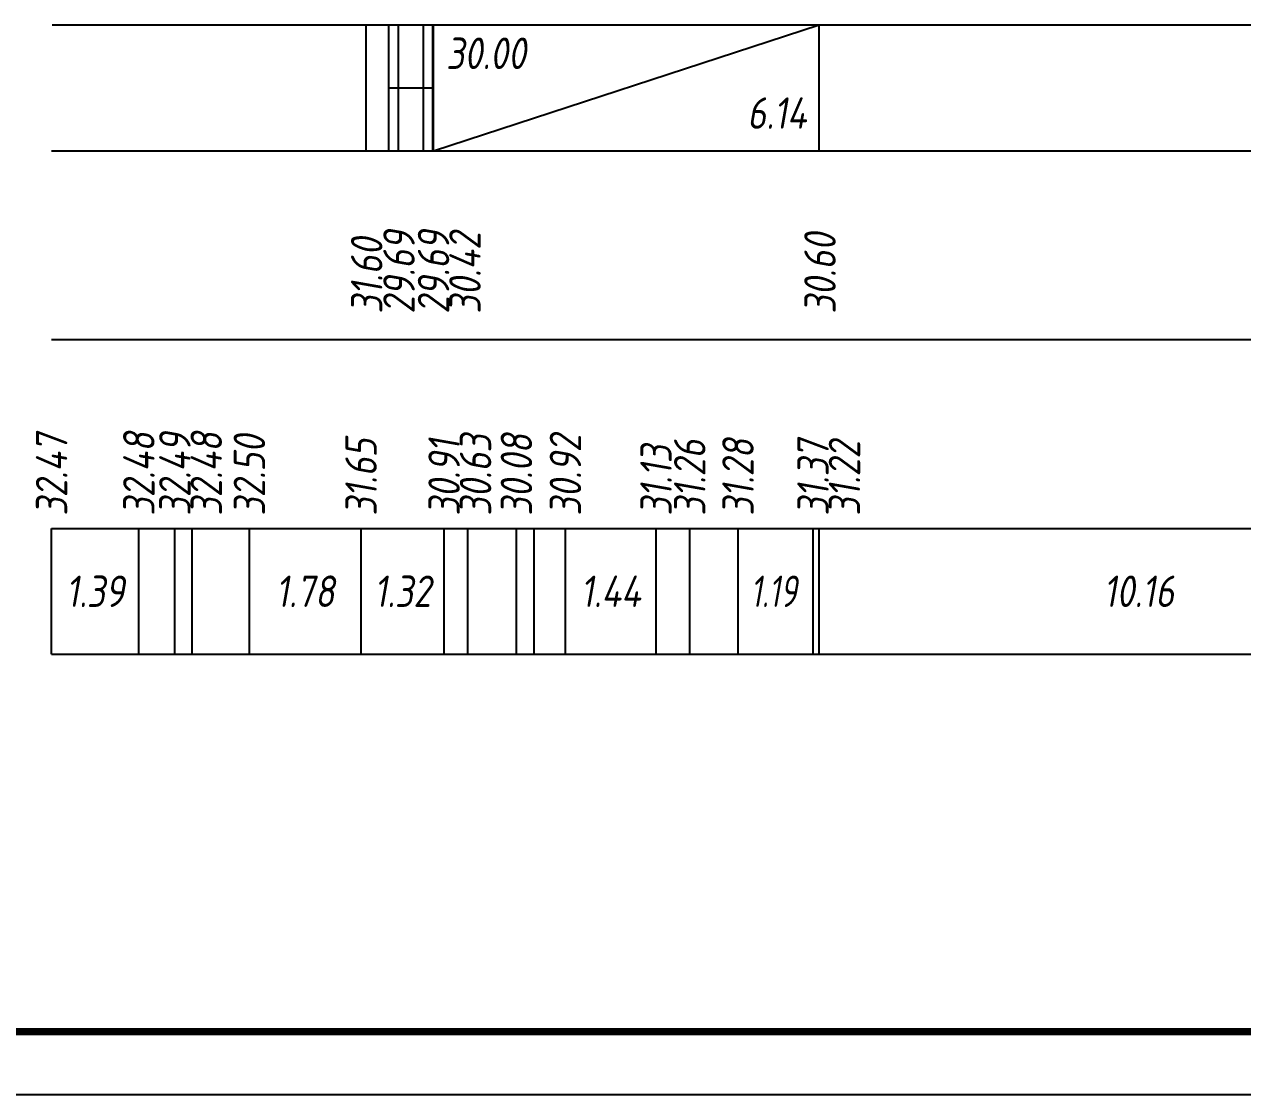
# Model space of a CAD drawing. Extents: x -717 to 1451, y -133302 to 233.
# Drawn here: x 77.8 to 174.7, y -109663.4 to -109578.4 of the extents above; entities that cross this region are included whole.
import ezdxf
from ezdxf.enums import TextEntityAlignment as Align

# ---------------------------------------------------------------- set-up
doc = ezdxf.new("R2010")
doc.units = 0
for name, color, linetype in [('Код_510', 7, 'Continuous'), ('Код_516', 1, 'Continuous'), ('Таблица', 7, 'Continuous')]:
    doc.layers.add(name, color=color, linetype=linetype)
doc.styles.add('М', font='romand.shx', dxfattribs={"width": 0.8, "oblique": 10, "height": 2.5})

msp = doc.modelspace()

# ---------------------------------------------------------------- linework, layer by layer
at = {"flags": 128}
msp.add_lwpolyline([(-30.054, -109663.421), (389.946, -109663.421), (389.946, -109366.421), (-30.054, -109366.421)], close=True, dxfattribs=at)
at = {"const_width": 0.6, "flags": 128}
msp.add_lwpolyline([(-10.054, -109658.421), (384.946, -109658.421), (384.946, -109371.421), (-10.054, -109371.421)], close=True, dxfattribs=at)
at = {"layer": 'Код_510'}
for p, q in [((79.946, -109628.421), (79.946, -109618.421)), ((86.884, -109628.421), (86.884, -109618.421)), ((89.746, -109628.421), (89.746, -109618.421)), ((91.132, -109628.421), (91.132, -109618.421)), ((95.673, -109628.421), (95.673, -109618.421)), ((104.552, -109628.421), (104.552, -109618.421)), ((111.156, -109628.421), (111.156, -109618.421)), ((113.044, -109628.421), (113.044, -109618.421)), ((116.907, -109628.421), (116.907, -109618.421)), ((118.318, -109628.421), (118.318, -109618.421)), ((120.802, -109628.421), (120.802, -109618.421)), ((128.005, -109628.421), (128.005, -109618.421)), ((130.688, -109628.421), (130.688, -109618.421)), ((134.526, -109628.421), (134.526, -109618.421)), ((140.491, -109628.421), (140.491, -109618.421)), ((140.991, -109628.421), (140.991, -109618.421))]:
    msp.add_line(p, q, dxfattribs=at)
at = {"layer": 'Код_516'}
for p, q in [((104.946, -109588.421), (104.946, -109578.421)), ((106.766, -109588.421), (106.766, -109578.421)), ((106.766, -109588.421), (106.766, -109578.421)), ((106.772, -109588.421), (106.772, -109578.421)), ((107.516, -109588.421), (107.516, -109578.421)), ((109.516, -109588.421), (109.516, -109578.421)), ((110.26, -109588.421), (110.26, -109578.421)), ((110.266, -109588.421), (110.266, -109578.421)), ((110.266, -109588.421), (110.266, -109578.421)), ((110.307, -109588.421), (110.307, -109578.421)), ((110.307, -109588.421), (140.991, -109578.421)), ((140.991, -109588.421), (140.991, -109578.421)), ((106.772, -109583.421), (107.516, -109583.421)), ((107.516, -109583.421), (109.516, -109583.421)), ((109.516, -109583.421), (110.26, -109583.421))]:
    msp.add_line(p, q, dxfattribs=at)
at = {"layer": 'Таблица'}
for p, q in [((80, -109578.421), (299.86, -109578.421)), ((79.946, -109588.421), (299.805, -109588.421)), ((79.946, -109603.421), (299.805, -109603.421)), ((79.946, -109618.421), (299.805, -109618.421)), ((79.946, -109628.421), (299.805, -109628.421))]:
    msp.add_line(p, q, dxfattribs=at)

# ---------------------------------------------------------------- texts
at = {"layer": 'Код_510', "style": 'М', "oblique": 10, "width": 0.8}
for s, p in [('32.47', (79.946, -109617.421)), ('32.48', (86.884, -109617.421)), ('32.49', (89.746, -109617.421)), ('32.48', (92.246, -109617.421)), ('32.50', (95.673, -109617.421)), ('31.65', (104.552, -109617.421)), ('30.91', (111.156, -109617.421)), ('30.63', (113.656, -109617.421)), ('30.08', (116.907, -109617.421)), ('30.92', (120.802, -109617.421)), ('31.26', (130.688, -109617.421)), ('31.28', (134.526, -109617.421)), ('31.37', (140.491, -109617.421)), ('31.22', (142.991, -109617.421)), ('31.13', (128.005, -109617.421))]:
    msp.add_text(s, height=2.5, rotation=90, dxfattribs=at).set_placement(p, align=Align.MIDDLE_LEFT)
at = {"layer": 'Код_510', "style": 'М', "oblique": 10}
for s, width, p in [('1.39', 0.8, (83.415, -109623.421)), ('1.78', 0.8, (100.113, -109623.421)), ('1.32', 0.8, (107.854, -109623.421)), ('1.44', 0.8, (124.404, -109623.421)), ('1.19', 0.7, (137.356, -109623.421)), ('10.16', 0.8, (166.401, -109623.421))]:
    msp.add_text(s, height=2.5, dxfattribs=dict(at, width=width)).set_placement(p, align=Align.MIDDLE_CENTER)
at = {"layer": 'Код_516', "style": 'М', "oblique": 10, "width": 0.8}
msp.add_text('30.00', height=2.5, dxfattribs=at).set_placement((111.307, -109579.421), align=Align.TOP_LEFT)
msp.add_text('6.14', height=2.5, dxfattribs=at).set_placement((139.991, -109587.421), align=Align.BOTTOM_RIGHT)
for s, p in [('29.69', (107.57, -109601.371)), ('29.69', (110.314, -109601.371)), ('30.42', (112.814, -109601.371)), ('30.60', (141.045, -109601.371)), ('31.60', (105, -109601.371))]:
    msp.add_text(s, height=2.5, rotation=90, dxfattribs=at).set_placement(p, align=Align.MIDDLE_LEFT)

doc.saveas('drawing.dxf')
